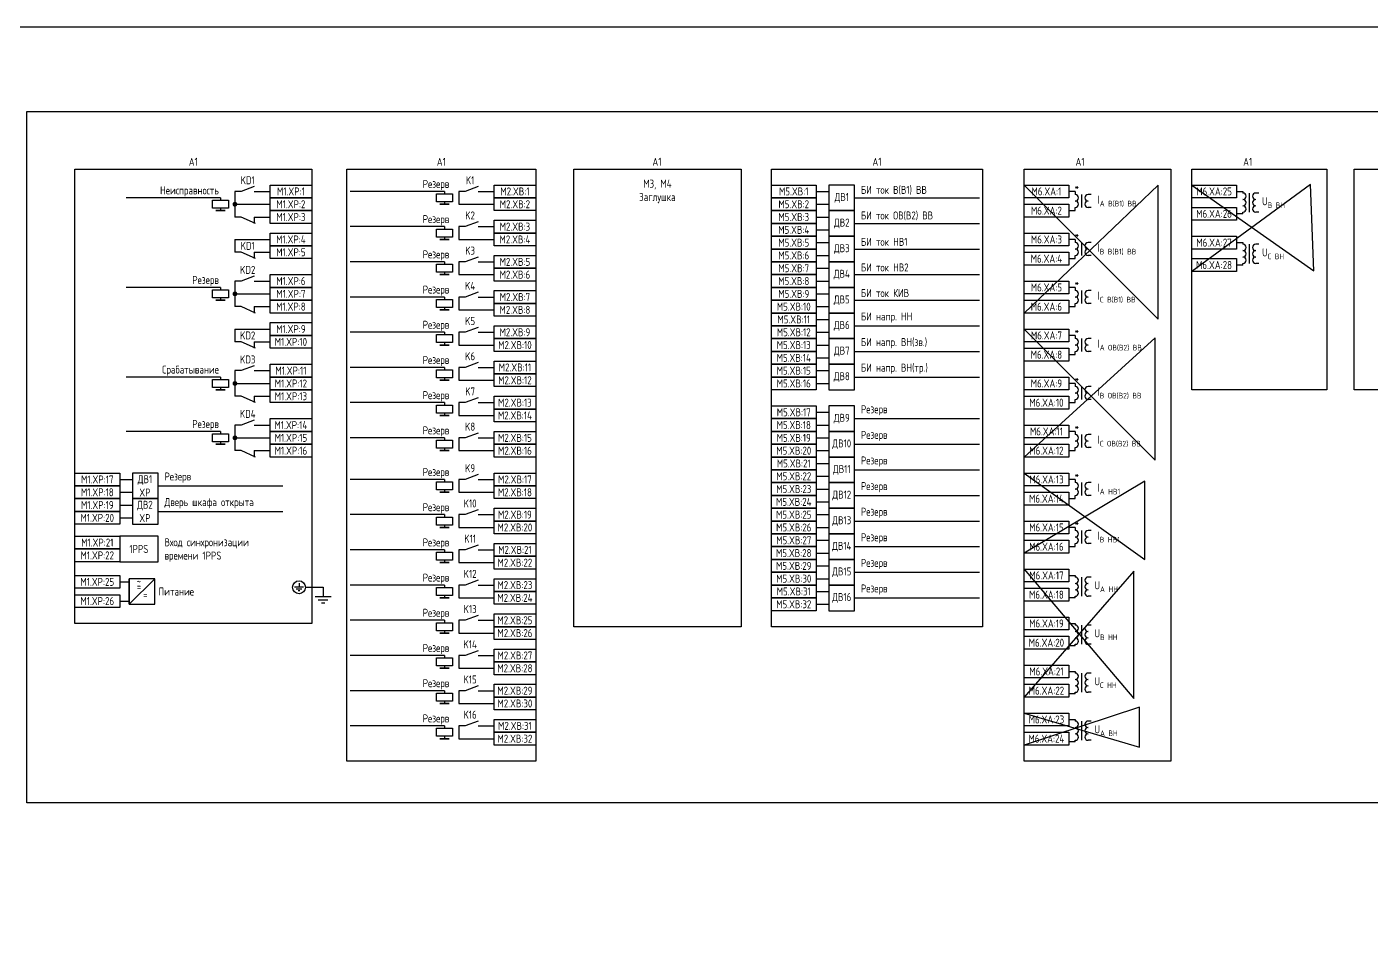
# Model space of a CAD drawing. Header units: millimetres. Extents: x -1117 to 4405, y -90 to 586.
# Drawn here: x 0 to 420, y 303.8 to 586 of the extents above; entities that cross this region are included whole.
import ezdxf

# ---------------------------------------------------------------- set-up
doc = ezdxf.new("R2010")
doc.units = ezdxf.units.MM
doc.styles.add('Gost_type_A', font='GOST_A.TTF')

# ---------------------------------------------------------------- blocks, each defined once
blk = doc.blocks.new('POINT')
at = {"const_width": 0.75}
blk.add_lwpolyline([(-0.375, 0, 1), (0.375, 0, 1)], format="xyb", close=True, dxfattribs=at)

msp = doc.modelspace()

# ---------------------------------------------------------------- linework, layer by layer
at = {"ltscale": 1.08}
for p, q in [((67, 534.58), (65, 534.58)), ((65, 534.58), (65, 526.58)), ((71, 534.58), (76, 534.58)), ((137, 534.58), (135, 534.58)), ((135, 534.58), (135, 530.58)), ((141, 534.58), (146, 534.58)), ((65, 530.58), (76, 530.58)), ((135, 530.58), (146, 530.58)), ((67, 526.58), (65, 526.58)), ((71, 526.58), (76, 526.58)), ((137, 523.58), (135, 523.58)), ((135, 523.58), (135, 519.58)), ((141, 523.58), (146, 523.58)), ((65, 519.58), (76, 519.58)), ((135, 519.58), (146, 519.58)), ((67, 515.58), (65, 515.58)), ((71, 515.58), (76, 515.58)), ((137, 512.58), (135, 512.58)), ((135, 512.58), (135, 508.58)), ((141, 512.58), (146, 512.58)), ((135, 508.58), (146, 508.58)), ((67, 506.58), (65, 506.58)), ((65, 506.58), (65, 498.58)), ((71, 506.58), (76, 506.58)), ((65, 502.58), (76, 502.58)), ((137, 501.58), (135, 501.58)), ((135, 501.58), (135, 497.58)), ((141, 501.58), (146, 501.58)), ((67, 498.58), (65, 498.58)), ((71, 498.58), (76, 498.58)), ((135, 497.58), (146, 497.58)), ((65, 491.58), (76, 491.58)), ((67, 487.58), (65, 487.58)), ((71, 487.58), (76, 487.58)), ((137, 490.58), (135, 490.58)), ((135, 490.58), (135, 486.58)), ((141, 490.58), (146, 490.58)), ((135, 486.58), (146, 486.58)), ((137, 479.58), (135, 479.58)), ((135, 479.58), (135, 475.58)), ((141, 479.58), (146, 479.58)), ((67, 478.58), (65, 478.58)), ((65, 478.58), (65, 470.58)), ((71, 478.58), (76, 478.58)), ((135, 475.58), (146, 475.58)), ((65, 474.58), (76, 474.58)), ((67, 470.58), (65, 470.58)), ((71, 470.58), (76, 470.58)), ((137, 468.58), (135, 468.58)), ((135, 468.58), (135, 464.58)), ((141, 468.58), (146, 468.58)), ((135, 464.58), (146, 464.58)), ((67, 461.58), (65, 461.58)), ((65, 461.58), (65, 453.58)), ((71, 461.58), (76, 461.58)), ((65, 457.58), (76, 457.58)), ((137, 457.58), (135, 457.58)), ((135, 457.58), (135, 453.58)), ((141, 457.58), (146, 457.58)), ((67, 453.58), (65, 453.58)), ((71, 453.58), (76, 453.58)), ((135, 453.58), (146, 453.58)), ((137, 444.58), (135, 444.58)), ((135, 444.58), (135, 440.58)), ((141, 444.58), (146, 444.58)), ((135, 440.58), (146, 440.58)), ((137, 433.58), (135, 433.58)), ((135, 433.58), (135, 429.58)), ((141, 433.58), (146, 433.58)), ((135, 429.58), (146, 429.58)), ((137, 422.58), (135, 422.58)), ((135, 422.58), (135, 418.58)), ((141, 422.58), (146, 422.58)), ((135, 418.58), (146, 418.58)), ((137, 411.58), (135, 411.58)), ((135, 411.58), (135, 407.58)), ((135, 407.58), (146, 407.58)), ((141, 411.58), (146, 411.58)), ((137, 400.58), (135, 400.58)), ((135, 400.58), (135, 396.58)), ((141, 400.58), (146, 400.58)), ((135, 396.58), (146, 396.58)), ((137, 389.58), (135, 389.58)), ((135, 389.58), (135, 385.58)), ((141, 389.58), (146, 389.58)), ((135, 385.58), (146, 385.58)), ((137, 378.58), (135, 378.58)), ((135, 378.58), (135, 374.58)), ((141, 378.58), (146, 378.58)), ((135, 374.58), (146, 374.58)), ((137, 367.58), (135, 367.58)), ((135, 367.58), (135, 363.58)), ((141, 367.58), (146, 367.58)), ((135, 363.58), (146, 363.58))]:
    msp.add_line(p, q, dxfattribs=at)
at = {"ltscale": 4.32}
for p, q in [((71, 536.08), (67, 534.58)), ((141, 536.08), (137, 534.58)), ((71.39, 524.58), (67, 526.58)), ((141, 525.08), (137, 523.58)), ((71.39, 513.58), (67, 515.58)), ((141, 514.08), (137, 512.58)), ((71, 508.08), (67, 506.58)), ((141, 503.08), (137, 501.58)), ((71.39, 496.58), (67, 498.58)), ((141, 492.08), (137, 490.58)), ((71.39, 485.58), (67, 487.58)), ((71, 480.08), (67, 478.58)), ((141, 481.08), (137, 479.58)), ((71.39, 468.58), (67, 470.58)), ((141, 470.08), (137, 468.58)), ((71, 463.08), (67, 461.58)), ((141, 459.08), (137, 457.58)), ((71.39, 451.58), (67, 453.58)), ((141, 446.08), (137, 444.58)), ((141, 435.08), (137, 433.58)), ((141, 424.08), (137, 422.58)), ((85.03, 412.18), (85.03, 410.9)), ((141, 413.08), (137, 411.58)), ((86.45, 410.9), (83.6, 410.9)), ((85.88, 410.33), (84.17, 410.33)), ((85.31, 409.76), (84.74, 409.76)), ((95.06, 407.9), (90.06, 407.9)), ((92.56, 410.9), (92.56, 407.9)), ((94.06, 406.9), (91.06, 406.9)), ((93.06, 405.9), (92.06, 405.9)), ((141, 402.08), (137, 400.58)), ((141, 391.08), (137, 389.58)), ((141, 380.08), (137, 378.58)), ((141, 369.08), (137, 367.58))]:
    msp.add_line(p, q, dxfattribs=at)
for p, q in [((130.5, 534.58), (101, 534.58)), ((130.5, 534.58), (130.5, 533.83)), ((246.63, 534.58), (250.63, 534.58)), ((327.59, 534.58), (325.59, 534.58)), ((60.5, 532.58), (31, 532.58)), ((60.5, 532.58), (60.5, 531.83)), ((60.5, 529.33), (60.5, 528.58)), ((130.5, 531.33), (130.5, 530.58)), ((246.63, 530.58), (250.63, 530.58)), ((258.63, 532.58), (297.63, 532.58)), ((71, 526.58), (71, 524.58)), ((246.63, 526.58), (250.63, 526.58)), ((325.59, 528.58), (327.59, 528.58)), ((130.5, 523.58), (101, 523.58)), ((130.5, 523.58), (130.5, 522.83)), ((246.63, 522.58), (250.63, 522.58)), ((258.63, 524.58), (297.63, 524.58)), ((65, 519.58), (65, 515.58)), ((130.5, 520.33), (130.5, 519.58)), ((246.63, 518.58), (250.63, 518.58)), ((327.59, 519.58), (325.59, 519.58)), ((71, 515.58), (71, 513.58)), ((130.5, 512.58), (101, 512.58)), ((130.5, 512.58), (130.5, 511.83)), ((246.63, 514.58), (250.63, 514.58)), ((258.63, 516.58), (297.63, 516.58)), ((325.59, 513.58), (327.59, 513.58)), ((130.5, 509.33), (130.5, 508.58)), ((246.63, 510.58), (250.63, 510.58)), ((258.63, 508.58), (297.63, 508.58)), ((60.5, 504.58), (31, 504.58)), ((60.5, 504.58), (60.5, 503.83)), ((246.63, 506.58), (250.63, 506.58)), ((327.59, 504.58), (325.59, 504.58)), ((60.5, 501.33), (60.5, 500.58)), ((130.5, 501.58), (101, 501.58)), ((130.5, 501.58), (130.5, 500.83)), ((246.63, 502.58), (250.63, 502.58)), ((258.63, 500.58), (297.63, 500.58)), ((71, 498.58), (71, 496.58)), ((130.5, 498.33), (130.5, 497.58)), ((246.63, 498.58), (250.63, 498.58)), ((325.59, 498.58), (327.59, 498.58)), ((65, 491.58), (65, 487.58)), ((246.63, 494.58), (250.63, 494.58)), ((258.63, 492.58), (297.63, 492.58)), ((71, 487.58), (71, 485.58)), ((130.5, 490.58), (101, 490.58)), ((130.5, 490.58), (130.5, 489.83)), ((130.5, 487.33), (130.5, 486.58)), ((246.63, 490.58), (250.63, 490.58)), ((327.59, 489.58), (325.59, 489.58)), ((246.63, 486.58), (250.63, 486.58)), ((258.63, 484.58), (297.63, 484.58)), ((325.59, 483.58), (327.59, 483.58)), ((130.5, 479.58), (101, 479.58)), ((130.5, 479.58), (130.5, 478.83)), ((246.63, 482.58), (250.63, 482.58)), ((60.5, 476.58), (31, 476.58)), ((60.5, 476.58), (60.5, 475.83)), ((130.5, 476.33), (130.5, 475.58)), ((246.63, 478.58), (250.63, 478.58)), ((258.63, 476.58), (297.63, 476.58)), ((60.5, 473.33), (60.5, 472.58)), ((71, 470.58), (71, 468.58)), ((246.63, 474.58), (250.63, 474.58)), ((327.59, 474.58), (325.59, 474.58)), ((130.5, 468.58), (101, 468.58)), ((130.5, 468.58), (130.5, 467.83)), ((325.59, 468.58), (327.59, 468.58)), ((130.5, 465.33), (130.5, 464.58)), ((246.63, 465.58), (250.63, 465.58)), ((258.63, 463.58), (297.63, 463.58)), ((60.5, 459.58), (31, 459.58)), ((60.5, 459.58), (60.5, 458.83)), ((246.63, 461.58), (250.63, 461.58)), ((327.59, 459.58), (325.59, 459.58)), ((60.5, 456.33), (60.5, 455.58)), ((130.5, 457.58), (101, 457.58)), ((130.5, 457.58), (130.5, 456.83)), ((130.5, 454.33), (130.5, 453.58)), ((246.63, 457.58), (250.63, 457.58)), ((258.63, 455.58), (297.63, 455.58)), ((71, 453.58), (71, 451.58)), ((246.63, 453.58), (250.63, 453.58)), ((246.63, 449.58), (250.63, 449.58)), ((325.59, 453.58), (327.59, 453.58)), ((246.63, 445.58), (250.63, 445.58)), ((258.63, 447.58), (297.63, 447.58)), ((29, 444.58), (33, 444.58)), ((41, 442.58), (80, 442.58)), ((130.5, 444.58), (101, 444.58)), ((130.5, 444.58), (130.5, 443.83)), ((130.5, 441.33), (130.5, 440.58)), ((246.63, 441.58), (250.63, 441.58)), ((327.59, 444.58), (325.59, 444.58)), ((29, 440.58), (33, 440.58)), ((246.63, 437.58), (250.63, 437.58)), ((258.63, 439.58), (297.63, 439.58)), ((325.59, 438.58), (327.59, 438.58)), ((29, 436.58), (33, 436.58)), ((41, 434.58), (80, 434.58)), ((130.5, 433.58), (101, 433.58)), ((130.5, 433.58), (130.5, 432.83)), ((246.63, 433.58), (250.63, 433.58)), ((29, 432.58), (33, 432.58)), ((130.5, 430.33), (130.5, 429.58)), ((246.63, 429.58), (250.63, 429.58)), ((258.63, 431.58), (297.63, 431.58)), ((327.59, 429.58), (325.59, 429.58)), ((246.63, 425.58), (250.63, 425.58)), ((130.5, 422.58), (101, 422.58)), ((130.5, 422.58), (130.5, 421.83)), ((246.63, 421.58), (250.63, 421.58)), ((258.63, 423.58), (297.63, 423.58)), ((325.59, 423.58), (327.59, 423.58)), ((130.5, 419.33), (130.5, 418.58)), ((246.63, 417.58), (250.63, 417.58)), ((32, 405.58), (32, 413.58)), ((32, 405.58), (40, 413.58)), ((246.63, 413.58), (250.63, 413.58)), ((258.63, 415.58), (297.63, 415.58)), ((87.05, 410.9), (92.56, 410.9)), ((130.5, 411.58), (101, 411.58)), ((130.5, 411.58), (130.5, 410.83)), ((130.5, 408.33), (130.5, 407.58)), ((246.63, 409.58), (250.63, 409.58)), ((258.63, 407.58), (297.63, 407.58)), ((246.63, 405.58), (250.63, 405.58)), ((130.5, 400.58), (101, 400.58)), ((130.5, 400.58), (130.5, 399.83)), ((130.5, 397.33), (130.5, 396.58)), ((130.5, 389.58), (101, 389.58)), ((130.5, 389.58), (130.5, 388.83)), ((130.5, 386.33), (130.5, 385.58)), ((130.5, 378.58), (101, 378.58)), ((130.5, 378.58), (130.5, 377.83)), ((130.5, 375.33), (130.5, 374.58)), ((130.5, 367.58), (101, 367.58)), ((130.5, 367.58), (130.5, 366.83)), ((130.5, 364.33), (130.5, 363.58))]:
    msp.add_line(p, q)
at = {"color": 6}
for p, q in [((311.59, 536.58), (353.45, 494.72)), ((353.45, 536.53), (311.59, 496.58)), ((353.45, 494.72), (353.45, 536.53)), ((401.1, 536.8), (363.97, 509.58)), ((363.97, 536.58), (402.1, 509.8)), ((402.1, 509.8), (401.1, 536.8)), ((311.59, 491.58), (352.57, 450.6)), ((352.57, 488.86), (311.59, 451.58)), ((352.57, 450.6), (352.57, 488.86)), ((311.59, 446.58), (349.38, 419.56)), ((349.38, 444.07), (311.59, 421.58)), ((349.38, 419.56), (349.38, 444.07)), ((311.59, 416.58), (345.86, 376.15)), ((345.86, 415.89), (311.59, 376.58)), ((345.86, 376.15), (345.86, 415.89)), ((347.67, 373.41), (311.59, 361.58)), ((311.59, 371.58), (347.67, 360.88)), ((347.67, 360.88), (347.67, 373.41))]:
    msp.add_line(p, q, dxfattribs=at)
at = {"ltscale": 4}
for p, q in [((327.59, 534.58), (327.59, 533.58)), ((327.59, 534.08), (327.59, 533.58)), ((329.59, 533.58), (329.59, 529.58)), ((329.59, 533.58), (329.59, 529.58)), ((332.59, 533.58), (331.59, 533.58)), ((332.59, 533.58), (331.59, 533.58)), ((377.97, 534.58), (379.97, 534.58)), ((379.97, 534.58), (379.97, 534.08)), ((379.97, 534.58), (379.97, 534.08)), ((381.97, 534.08), (381.97, 530.08)), ((384.97, 534.08), (383.97, 534.08)), ((327.59, 528.58), (327.59, 529.58)), ((332.59, 529.58), (331.59, 529.58)), ((332.59, 529.58), (331.59, 529.58)), ((381.97, 532.08), (381.97, 528.08)), ((379.97, 527.58), (377.97, 527.58)), ((379.97, 527.58), (379.97, 528.08)), ((384.97, 528.08), (383.97, 528.08)), ((327.59, 519.58), (327.59, 518.58)), ((327.59, 519.08), (327.59, 518.58)), ((329.59, 518.58), (329.59, 514.58)), ((329.59, 518.58), (329.59, 514.58)), ((332.59, 518.58), (331.59, 518.58)), ((332.59, 518.58), (331.59, 518.58)), ((377.97, 518.58), (379.97, 518.58)), ((379.97, 518.58), (379.97, 518.08)), ((379.97, 518.58), (379.97, 518.08)), ((381.97, 518.08), (381.97, 514.08)), ((384.97, 518.08), (383.97, 518.08)), ((327.59, 513.58), (327.59, 514.58)), ((332.59, 514.58), (331.59, 514.58)), ((332.59, 514.58), (331.59, 514.58)), ((381.97, 516.08), (381.97, 512.08)), ((379.97, 511.58), (377.97, 511.58)), ((379.97, 511.58), (379.97, 512.08)), ((384.97, 512.08), (383.97, 512.08)), ((327.59, 504.58), (327.59, 503.58)), ((327.59, 504.08), (327.59, 503.58)), ((329.59, 503.58), (329.59, 499.58)), ((329.59, 503.58), (329.59, 499.58)), ((332.59, 503.58), (331.59, 503.58)), ((332.59, 503.58), (331.59, 503.58)), ((327.59, 498.58), (327.59, 499.58)), ((332.59, 499.58), (331.59, 499.58)), ((332.59, 499.58), (331.59, 499.58)), ((327.59, 489.58), (327.59, 488.58)), ((327.59, 489.08), (327.59, 488.58)), ((329.59, 488.58), (329.59, 484.58)), ((329.59, 488.58), (329.59, 484.58)), ((332.59, 488.58), (331.59, 488.58)), ((332.59, 488.58), (331.59, 488.58)), ((327.59, 483.58), (327.59, 484.58)), ((332.59, 484.58), (331.59, 484.58)), ((332.59, 484.58), (331.59, 484.58)), ((327.59, 474.58), (327.59, 473.58)), ((327.59, 474.08), (327.59, 473.58)), ((329.59, 473.58), (329.59, 469.58)), ((329.59, 473.58), (329.59, 469.58)), ((332.59, 473.58), (331.59, 473.58)), ((332.59, 473.58), (331.59, 473.58)), ((327.59, 468.58), (327.59, 469.58)), ((332.59, 469.58), (331.59, 469.58)), ((332.59, 469.58), (331.59, 469.58)), ((327.59, 459.58), (327.59, 458.58)), ((327.59, 459.08), (327.59, 458.58)), ((329.59, 458.58), (329.59, 454.58)), ((329.59, 458.58), (329.59, 454.58)), ((332.59, 458.58), (331.59, 458.58)), ((332.59, 458.58), (331.59, 458.58)), ((327.59, 453.58), (327.59, 454.58)), ((332.59, 454.58), (331.59, 454.58)), ((332.59, 454.58), (331.59, 454.58)), ((327.59, 444.58), (327.59, 443.58)), ((327.59, 444.08), (327.59, 443.58)), ((329.59, 443.58), (329.59, 439.58)), ((329.59, 443.58), (329.59, 439.58)), ((332.59, 443.58), (331.59, 443.58)), ((332.59, 443.58), (331.59, 443.58)), ((327.59, 438.58), (327.59, 439.58)), ((332.59, 439.58), (331.59, 439.58)), ((332.59, 439.58), (331.59, 439.58)), ((327.59, 429.58), (327.59, 428.58)), ((327.59, 429.08), (327.59, 428.58)), ((329.59, 428.58), (329.59, 424.58)), ((329.59, 428.58), (329.59, 424.58)), ((332.59, 428.58), (331.59, 428.58)), ((332.59, 428.58), (331.59, 428.58)), ((327.59, 423.58), (327.59, 424.58)), ((332.59, 424.58), (331.59, 424.58)), ((332.59, 424.58), (331.59, 424.58)), ((29, 412.58), (32, 412.58)), ((325.59, 414.58), (327.59, 414.58)), ((327.59, 414.58), (327.59, 414.08)), ((327.59, 414.58), (327.59, 414.08)), ((329.59, 414.08), (329.59, 410.08)), ((329.59, 412.08), (329.59, 408.08)), ((332.59, 414.08), (331.59, 414.08)), ((327.59, 407.58), (325.59, 407.58)), ((327.59, 407.58), (327.59, 408.08)), ((332.59, 408.08), (331.59, 408.08)), ((29, 406.58), (32, 406.58)), ((325.59, 399.58), (327.59, 399.58)), ((327.59, 399.58), (327.59, 399.08)), ((327.59, 399.58), (327.59, 399.08)), ((329.59, 399.08), (329.59, 395.08)), ((332.59, 399.08), (331.59, 399.08)), ((329.59, 397.08), (329.59, 393.08)), ((327.59, 392.58), (325.59, 392.58)), ((327.59, 392.58), (327.59, 393.08)), ((332.59, 393.08), (331.59, 393.08)), ((325.59, 384.58), (327.59, 384.58)), ((327.59, 384.58), (327.59, 384.08)), ((327.59, 384.58), (327.59, 384.08)), ((329.59, 384.08), (329.59, 380.08)), ((332.59, 384.08), (331.59, 384.08)), ((327.59, 377.58), (327.59, 378.08)), ((329.59, 382.08), (329.59, 378.08)), ((332.59, 378.08), (331.59, 378.08)), ((327.59, 377.58), (325.59, 377.58)), ((325.59, 369.58), (327.59, 369.58)), ((327.59, 369.58), (327.59, 369.08)), ((327.59, 369.58), (327.59, 369.08)), ((329.59, 369.08), (329.59, 365.08)), ((329.59, 367.08), (329.59, 363.08)), ((332.59, 369.08), (331.59, 369.08)), ((327.59, 362.58), (325.59, 362.58)), ((327.59, 362.58), (327.59, 363.08)), ((332.59, 363.08), (331.59, 363.08))]:
    msp.add_line(p, q, dxfattribs=at)
at = {"color": 6}
msp.add_lwpolyline([(-1117.42, 586), (4404.54, 586), (4404.54, -90), (-1117.42, -90)], close=True, dxfattribs=at)
for points in [[(0, 559.58), (709.33, 559.58), (709.33, 343.58), (0, 343.58)], [(15, 541.58), (89, 541.58), (89, 399.58), (15, 399.58)], [(100, 541.58), (159, 541.58), (159, 356.58), (100, 356.58)], [(170.9, 541.58), (223.16, 541.58), (223.16, 398.58), (170.9, 398.58)], [(232.63, 541.58), (298.63, 541.58), (298.63, 398.58), (232.63, 398.58)], [(311.59, 541.58), (357.41, 541.58), (357.41, 356.58), (311.59, 356.58)], [(363.97, 541.58), (406.2, 541.58), (406.2, 472.58), (363.97, 472.58)], [(414.75, 541.58), (449.75, 541.58), (449.75, 472.58), (414.75, 472.58)], [(76, 536.58), (89, 536.58), (89, 532.58), (76, 532.58)], [(133, 533.83), (133, 531.33), (128, 531.33), (128, 533.83)], [(146, 536.58), (159, 536.58), (159, 532.58), (146, 532.58)], [(232.63, 536.58), (246.63, 536.58), (246.63, 532.58), (232.63, 532.58)], [(311.59, 536.58), (325.59, 536.58), (325.59, 532.58), (311.59, 532.58)], [(363.97, 536.58), (377.97, 536.58), (377.97, 532.58), (363.97, 532.58)], [(63, 531.83), (63, 529.33), (58, 529.33), (58, 531.83)], [(76, 532.58), (89, 532.58), (89, 528.58), (76, 528.58)], [(132, 530.58), (129, 530.58)], [(146, 532.58), (159, 532.58), (159, 528.58), (146, 528.58)], [(232.63, 532.58), (246.63, 532.58), (246.63, 528.58), (232.63, 528.58)], [(311.59, 530.58), (325.59, 530.58), (325.59, 526.58), (311.59, 526.58)], [(363.97, 529.58), (377.97, 529.58), (377.97, 525.58), (363.97, 525.58)], [(62, 528.58), (59, 528.58)], [(76, 528.58), (89, 528.58), (89, 524.58), (76, 524.58)], [(146, 525.58), (159, 525.58), (159, 521.58), (146, 521.58)], [(232.63, 528.58), (246.63, 528.58), (246.63, 524.58), (232.63, 524.58)], [(76, 521.58), (89, 521.58), (89, 517.58), (76, 517.58)], [(133, 522.83), (133, 520.33), (128, 520.33), (128, 522.83)], [(146, 521.58), (159, 521.58), (159, 517.58), (146, 517.58)], [(232.63, 524.58), (246.63, 524.58), (246.63, 520.58), (232.63, 520.58)], [(311.59, 521.58), (325.59, 521.58), (325.59, 517.58), (311.59, 517.58)], [(76, 517.58), (89, 517.58), (89, 513.58), (76, 513.58)], [(132, 519.58), (129, 519.58)], [(232.63, 520.58), (246.63, 520.58), (246.63, 516.58), (232.63, 516.58)], [(363.97, 520.58), (377.97, 520.58), (377.97, 516.58), (363.97, 516.58)], [(146, 514.58), (159, 514.58), (159, 510.58), (146, 510.58)], [(232.63, 516.58), (246.63, 516.58), (246.63, 512.58), (232.63, 512.58)], [(232.63, 512.58), (246.63, 512.58), (246.63, 508.58), (232.63, 508.58)], [(311.59, 515.58), (325.59, 515.58), (325.59, 511.58), (311.59, 511.58)], [(363.97, 513.58), (377.97, 513.58), (377.97, 509.58), (363.97, 509.58)], [(76, 508.58), (89, 508.58), (89, 504.58), (76, 504.58)], [(133, 511.83), (133, 509.33), (128, 509.33), (128, 511.83)], [(132, 508.58), (129, 508.58)], [(146, 510.58), (159, 510.58), (159, 506.58), (146, 506.58)], [(232.63, 508.58), (246.63, 508.58), (246.63, 504.58), (232.63, 504.58)], [(76, 504.58), (89, 504.58), (89, 500.58), (76, 500.58)], [(232.63, 504.58), (246.63, 504.58), (246.63, 500.58), (232.63, 500.58)], [(311.59, 506.58), (325.59, 506.58), (325.59, 502.58), (311.59, 502.58)], [(63, 503.83), (63, 501.33), (58, 501.33), (58, 503.83)], [(62, 500.58), (59, 500.58)], [(76, 500.58), (89, 500.58), (89, 496.58), (76, 496.58)], [(133, 500.83), (133, 498.33), (128, 498.33), (128, 500.83)], [(146, 503.58), (159, 503.58), (159, 499.58), (146, 499.58)], [(232.63, 500.58), (246.63, 500.58), (246.63, 496.58), (232.63, 496.58)], [(311.59, 500.58), (325.59, 500.58), (325.59, 496.58), (311.59, 496.58)], [(132, 497.58), (129, 497.58)], [(146, 499.58), (159, 499.58), (159, 495.58), (146, 495.58)], [(232.63, 496.58), (246.63, 496.58), (246.63, 492.58), (232.63, 492.58)], [(76, 493.58), (89, 493.58), (89, 489.58), (76, 489.58)], [(146, 492.58), (159, 492.58), (159, 488.58), (146, 488.58)], [(232.63, 492.58), (246.63, 492.58), (246.63, 488.58), (232.63, 488.58)], [(311.59, 491.58), (325.59, 491.58), (325.59, 487.58), (311.59, 487.58)], [(76, 489.58), (89, 489.58), (89, 485.58), (76, 485.58)], [(133, 489.83), (133, 487.33), (128, 487.33), (128, 489.83)], [(146, 488.58), (159, 488.58), (159, 484.58), (146, 484.58)], [(232.63, 488.58), (246.63, 488.58), (246.63, 484.58), (232.63, 484.58)], [(132, 486.58), (129, 486.58)], [(232.63, 484.58), (246.63, 484.58), (246.63, 480.58), (232.63, 480.58)], [(311.59, 485.58), (325.59, 485.58), (325.59, 481.58), (311.59, 481.58)], [(76, 480.58), (89, 480.58), (89, 476.58), (76, 476.58)], [(146, 481.58), (159, 481.58), (159, 477.58), (146, 477.58)], [(232.63, 480.58), (246.63, 480.58), (246.63, 476.58), (232.63, 476.58)], [(63, 475.83), (63, 473.33), (58, 473.33), (58, 475.83)], [(76, 476.58), (89, 476.58), (89, 472.58), (76, 472.58)], [(133, 478.83), (133, 476.33), (128, 476.33), (128, 478.83)], [(132, 475.58), (129, 475.58)], [(146, 477.58), (159, 477.58), (159, 473.58), (146, 473.58)], [(232.63, 476.58), (246.63, 476.58), (246.63, 472.58), (232.63, 472.58)], [(311.59, 476.58), (325.59, 476.58), (325.59, 472.58), (311.59, 472.58)], [(62, 472.58), (59, 472.58)], [(76, 472.58), (89, 472.58), (89, 468.58), (76, 468.58)], [(146, 470.58), (159, 470.58), (159, 466.58), (146, 466.58)], [(311.59, 470.58), (325.59, 470.58), (325.59, 466.58), (311.59, 466.58)], [(133, 467.83), (133, 465.33), (128, 465.33), (128, 467.83)], [(146, 466.58), (159, 466.58), (159, 462.58), (146, 462.58)], [(232.63, 467.58), (246.63, 467.58), (246.63, 463.58), (232.63, 463.58)], [(76, 463.58), (89, 463.58), (89, 459.58), (76, 459.58)], [(132, 464.58), (129, 464.58)], [(232.63, 463.58), (246.63, 463.58), (246.63, 459.58), (232.63, 459.58)], [(63, 458.83), (63, 456.33), (58, 456.33), (58, 458.83)], [(76, 459.58), (89, 459.58), (89, 455.58), (76, 455.58)], [(146, 459.58), (159, 459.58), (159, 455.58), (146, 455.58)], [(232.63, 459.58), (246.63, 459.58), (246.63, 455.58), (232.63, 455.58)], [(311.59, 461.58), (325.59, 461.58), (325.59, 457.58), (311.59, 457.58)], [(62, 455.58), (59, 455.58)], [(76, 455.58), (89, 455.58), (89, 451.58), (76, 451.58)], [(133, 456.83), (133, 454.33), (128, 454.33), (128, 456.83)], [(146, 455.58), (159, 455.58), (159, 451.58), (146, 451.58)], [(232.63, 455.58), (246.63, 455.58), (246.63, 451.58), (232.63, 451.58)], [(311.59, 455.58), (325.59, 455.58), (325.59, 451.58), (311.59, 451.58)], [(132, 453.58), (129, 453.58)], [(232.63, 451.58), (246.63, 451.58), (246.63, 447.58), (232.63, 447.58)], [(15, 446.58), (29, 446.58), (29, 442.58), (15, 442.58)], [(146, 446.58), (159, 446.58), (159, 442.58), (146, 442.58)], [(232.63, 447.58), (246.63, 447.58), (246.63, 443.58), (232.63, 443.58)], [(311.59, 446.58), (325.59, 446.58), (325.59, 442.58), (311.59, 442.58)], [(15, 442.58), (29, 442.58), (29, 438.58), (15, 438.58)], [(133, 443.83), (133, 441.33), (128, 441.33), (128, 443.83)], [(146, 442.58), (159, 442.58), (159, 438.58), (146, 438.58)], [(232.63, 443.58), (246.63, 443.58), (246.63, 439.58), (232.63, 439.58)], [(15, 438.58), (29, 438.58), (29, 434.58), (15, 434.58)], [(132, 440.58), (129, 440.58)], [(232.63, 439.58), (246.63, 439.58), (246.63, 435.58), (232.63, 435.58)], [(311.59, 440.58), (325.59, 440.58), (325.59, 436.58), (311.59, 436.58)], [(15, 434.58), (29, 434.58), (29, 430.58), (15, 430.58)], [(133, 432.83), (133, 430.33), (128, 430.33), (128, 432.83)], [(146, 435.58), (159, 435.58), (159, 431.58), (146, 431.58)], [(232.63, 435.58), (246.63, 435.58), (246.63, 431.58), (232.63, 431.58)], [(132, 429.58), (129, 429.58)], [(146, 431.58), (159, 431.58), (159, 427.58), (146, 427.58)], [(232.63, 431.58), (246.63, 431.58), (246.63, 427.58), (232.63, 427.58)], [(311.59, 431.58), (325.59, 431.58), (325.59, 427.58), (311.59, 427.58)], [(15, 426.86), (29, 426.86), (29, 422.86), (15, 422.86)], [(146, 424.58), (159, 424.58), (159, 420.58), (146, 420.58)], [(232.63, 427.58), (246.63, 427.58), (246.63, 423.58), (232.63, 423.58)], [(311.59, 425.58), (325.59, 425.58), (325.59, 421.58), (311.59, 421.58)], [(15, 422.86), (29, 422.86), (29, 418.86), (15, 418.86)], [(133, 421.83), (133, 419.33), (128, 419.33), (128, 421.83)], [(146, 420.58), (159, 420.58), (159, 416.58), (146, 416.58)], [(232.63, 423.58), (246.63, 423.58), (246.63, 419.58), (232.63, 419.58)], [(132, 418.58), (129, 418.58)], [(232.63, 419.58), (246.63, 419.58), (246.63, 415.58), (232.63, 415.58)], [(311.59, 416.58), (325.59, 416.58), (325.59, 412.58), (311.59, 412.58)], [(15, 414.58), (29, 414.58), (29, 410.58), (15, 410.58)], [(146, 413.58), (159, 413.58), (159, 409.58), (146, 409.58)], [(232.63, 415.58), (246.63, 415.58), (246.63, 411.58), (232.63, 411.58)], [(15, 408.58), (29, 408.58), (29, 404.58), (15, 404.58)], [(133, 410.83), (133, 408.33), (128, 408.33), (128, 410.83)], [(132, 407.58), (129, 407.58)], [(146, 409.58), (159, 409.58), (159, 405.58), (146, 405.58)], [(232.63, 411.58), (246.63, 411.58), (246.63, 407.58), (232.63, 407.58)], [(232.63, 407.58), (246.63, 407.58), (246.63, 403.58), (232.63, 403.58)], [(311.59, 410.58), (325.59, 410.58), (325.59, 406.58), (311.59, 406.58)], [(133, 399.83), (133, 397.33), (128, 397.33), (128, 399.83)], [(146, 402.58), (159, 402.58), (159, 398.58), (146, 398.58)], [(311.59, 401.58), (325.59, 401.58), (325.59, 397.58), (311.59, 397.58)], [(132, 396.58), (129, 396.58)], [(146, 398.58), (159, 398.58), (159, 394.58), (146, 394.58)], [(311.59, 395.58), (325.59, 395.58), (325.59, 391.58), (311.59, 391.58)], [(146, 391.58), (159, 391.58), (159, 387.58), (146, 387.58)], [(133, 388.83), (133, 386.33), (128, 386.33), (128, 388.83)], [(146, 387.58), (159, 387.58), (159, 383.58), (146, 383.58)], [(311.59, 386.58), (325.59, 386.58), (325.59, 382.58), (311.59, 382.58)], [(132, 385.58), (129, 385.58)], [(146, 380.58), (159, 380.58), (159, 376.58), (146, 376.58)], [(311.59, 380.58), (325.59, 380.58), (325.59, 376.58), (311.59, 376.58)], [(133, 377.83), (133, 375.33), (128, 375.33), (128, 377.83)], [(132, 374.58), (129, 374.58)], [(146, 376.58), (159, 376.58), (159, 372.58), (146, 372.58)], [(311.59, 371.58), (325.59, 371.58), (325.59, 367.58), (311.59, 367.58)], [(133, 366.83), (133, 364.33), (128, 364.33), (128, 366.83)], [(146, 369.58), (159, 369.58), (159, 365.58), (146, 365.58)], [(146, 365.58), (159, 365.58), (159, 361.58), (146, 361.58)], [(311.59, 365.58), (325.59, 365.58), (325.59, 361.58), (311.59, 361.58)], [(132, 363.58), (129, 363.58)]]:
    msp.add_lwpolyline(points, close=True)
at = {"ltscale": 4}
for points in [[(250.63, 528.58), (258.63, 528.58), (258.63, 536.58), (250.63, 536.58)], [(250.63, 520.58), (258.63, 520.58), (258.63, 528.58), (250.63, 528.58)], [(250.63, 512.58), (258.63, 512.58), (258.63, 520.58), (250.63, 520.58)], [(250.63, 504.58), (258.63, 504.58), (258.63, 512.58), (250.63, 512.58)], [(250.63, 496.58), (258.63, 496.58), (258.63, 504.58), (250.63, 504.58)], [(250.63, 488.58), (258.63, 488.58), (258.63, 496.58), (250.63, 496.58)], [(250.63, 480.58), (258.63, 480.58), (258.63, 488.58), (250.63, 488.58)], [(250.63, 472.58), (258.63, 472.58), (258.63, 480.58), (250.63, 480.58)], [(250.63, 459.58), (258.63, 459.58), (258.63, 467.58), (250.63, 467.58)], [(250.63, 451.58), (258.63, 451.58), (258.63, 459.58), (250.63, 459.58)], [(250.63, 443.58), (258.63, 443.58), (258.63, 451.58), (250.63, 451.58)], [(33, 438.58), (41, 438.58), (41, 446.58), (33, 446.58)], [(250.63, 435.58), (258.63, 435.58), (258.63, 443.58), (250.63, 443.58)], [(33, 430.58), (41, 430.58), (41, 438.58), (33, 438.58)], [(250.63, 427.58), (258.63, 427.58), (258.63, 435.58), (250.63, 435.58)], [(29, 418.86), (41, 418.86), (41, 426.86), (29, 426.86)], [(250.63, 419.58), (258.63, 419.58), (258.63, 427.58), (250.63, 427.58)], [(250.63, 411.58), (258.63, 411.58), (258.63, 419.58), (250.63, 419.58)], [(32, 405.58), (40, 405.58), (40, 413.58), (32, 413.58)], [(250.63, 403.58), (258.63, 403.58), (258.63, 411.58), (250.63, 411.58)]]:
    msp.add_lwpolyline(points, close=True, dxfattribs=at)
msp.add_circle((85.03, 410.9), 2.02)
for centre, start, end in [((327.59, 532.58), 270, 90), ((327.59, 532.58), 270, 90), ((331.59, 532.58), 90, 270), ((331.59, 532.58), 90, 270), ((379.97, 533.08), 270, 90), ((383.97, 533.08), 90, 270), ((383.97, 533.08), 90, 270), ((327.59, 530.58), 270, 90), ((327.59, 530.58), 270, 90), ((331.59, 530.58), 90, 270), ((331.59, 530.58), 90, 270), ((379.97, 531.08), 270, 90), ((379.97, 529.08), 270, 90), ((383.97, 531.08), 90, 270), ((383.97, 531.08), 90, 270), ((383.97, 529.08), 90, 270), ((327.59, 517.58), 270, 90), ((327.59, 517.58), 270, 90), ((331.59, 517.58), 90, 270), ((331.59, 517.58), 90, 270), ((379.97, 517.08), 270, 90), ((383.97, 517.08), 90, 270), ((383.97, 517.08), 90, 270), ((327.59, 515.58), 270, 90), ((327.59, 515.58), 270, 90), ((331.59, 515.58), 90, 270), ((331.59, 515.58), 90, 270), ((379.97, 515.08), 270, 90), ((379.97, 513.08), 270, 90), ((383.97, 515.08), 90, 270), ((383.97, 515.08), 90, 270), ((383.97, 513.08), 90, 270), ((327.59, 502.58), 270, 90), ((327.59, 502.58), 270, 90), ((327.59, 500.58), 270, 90), ((327.59, 500.58), 270, 90), ((331.59, 502.58), 90, 270), ((331.59, 502.58), 90, 270), ((331.59, 500.58), 90, 270), ((331.59, 500.58), 90, 270), ((327.59, 487.58), 270, 90), ((327.59, 487.58), 270, 90), ((331.59, 487.58), 90, 270), ((331.59, 487.58), 90, 270), ((327.59, 485.58), 270, 90), ((327.59, 485.58), 270, 90), ((331.59, 485.58), 90, 270), ((331.59, 485.58), 90, 270), ((327.59, 472.58), 270, 90), ((327.59, 472.58), 270, 90), ((327.59, 470.58), 270, 90), ((327.59, 470.58), 270, 90), ((331.59, 472.58), 90, 270), ((331.59, 472.58), 90, 270), ((331.59, 470.58), 90, 270), ((331.59, 470.58), 90, 270), ((327.59, 457.58), 270, 90), ((327.59, 457.58), 270, 90), ((331.59, 457.58), 90, 270), ((331.59, 457.58), 90, 270), ((327.59, 455.58), 270, 90), ((327.59, 455.58), 270, 90), ((331.59, 455.58), 90, 270), ((331.59, 455.58), 90, 270), ((327.59, 442.58), 270, 90), ((327.59, 442.58), 270, 90), ((327.59, 440.58), 270, 90), ((327.59, 440.58), 270, 90), ((331.59, 442.58), 90, 270), ((331.59, 442.58), 90, 270), ((331.59, 440.58), 90, 270), ((331.59, 440.58), 90, 270), ((327.59, 427.58), 270, 90), ((327.59, 427.58), 270, 90), ((331.59, 427.58), 90, 270), ((331.59, 427.58), 90, 270), ((327.59, 425.58), 270, 90), ((327.59, 425.58), 270, 90), ((331.59, 425.58), 90, 270), ((331.59, 425.58), 90, 270), ((327.59, 413.08), 270, 90), ((327.59, 411.08), 270, 90), ((331.59, 413.08), 90, 270), ((331.59, 413.08), 90, 270), ((331.59, 411.08), 90, 270), ((331.59, 411.08), 90, 270), ((327.59, 409.08), 270, 90), ((331.59, 409.08), 90, 270), ((327.59, 398.08), 270, 90), ((331.59, 398.08), 90, 270), ((331.59, 398.08), 90, 270), ((327.59, 396.08), 270, 90), ((327.59, 394.08), 270, 90), ((331.59, 396.08), 90, 270), ((331.59, 396.08), 90, 270), ((331.59, 394.08), 90, 270), ((327.59, 383.08), 270, 90), ((331.59, 383.08), 90, 270), ((331.59, 383.08), 90, 270), ((327.59, 381.08), 270, 90), ((327.59, 379.08), 270, 90), ((331.59, 381.08), 90, 270), ((331.59, 381.08), 90, 270), ((331.59, 379.08), 90, 270), ((327.59, 368.08), 270, 90), ((327.59, 366.08), 270, 90), ((331.59, 368.08), 90, 270), ((331.59, 368.08), 90, 270), ((331.59, 366.08), 90, 270), ((331.59, 366.08), 90, 270), ((327.59, 364.08), 270, 90), ((331.59, 364.08), 90, 270)]:
    msp.add_arc(centre, 1, start, end, dxfattribs=at)

# ---------------------------------------------------------------- block references
for p in [(65, 530.58), (65, 502.58), (65, 474.58), (65, 457.58)]:
    msp.add_blockref('POINT', p)

# ---------------------------------------------------------------- texts
at = {"char_height": 2.5, "style": 'Gost_type_A'}
for s, insert, width, attachment_point, line_spacing_factor in [('A1', (52, 542.58), 74.0002, 8, 0.9), ('A1', (129.5, 542.58), 59, 8, 0.9), ('A1', (196.88, 542.58), 51.9747, 8, 0.9), ('A1', (265.63, 542.58), 66, 8, 0.9), ('A1', (329.09, 542.58), 35, 8, 0.9), ('A1', (381.47, 542.58), 35, 8, 0.9), ('Неисправность', (60, 534.58), 37, 6, 0.8), ('Резерв', (60, 506.58), 37, 6, 0.8), ('Срабатывание', (60, 478.58), 37, 6, 0.8), ('Резерв', (60, 461.58), 37, 6, 0.8)]:
    msp.add_mtext(s, dxfattribs=dict(at, insert=insert, width=width, attachment_point=attachment_point, line_spacing_factor=line_spacing_factor))
for s, insert, width, attachment_point in [('KD1', (69, 538.08), 8, 5), ('Резерв', (132, 536.58), 31.0015, 6), ('K1', (138.5, 538.08), 5, 5), ('M3, M4\\PЗаглушка', (197.03, 534.58), 52.2671, 5), ('M1.XP:1', (82.5, 534.58), 13, 5), ('M2.XВ:1', (152.5, 534.58), 13, 5), ('M5.XВ:1', (239.63, 534.58), 14, 5), ('ДВ1', (254.63, 532.58), 7.9998, 5), ('БИ ток В(В1) ВВ', (260.63, 533.58), 27.8465, 7), ('M6.XA:1', (318.59, 534.58), 14, 5), ('*', (328.09, 536.08), 3, 5), ('M6.XA:25', (370.97, 534.58), 14, 5), ('M1.XP:2', (82.5, 530.58), 13, 5), ('M2.XВ:2', (152.5, 530.58), 13, 5), ('M5.XВ:2', (239.63, 530.58), 14, 5), ('M6.XA:2', (318.58, 528.58), 14.018, 5), ('\\A1;I{\\H0.7x;\\S^ A В(В1) ВВ;}', (334.59, 531.58), 8, 4), ('\\A1;U{\\H0.7x;\\S^ В ВН;}', (385.97, 531.08), 12, 4), ('M1.XP:3', (82.5, 526.58), 13, 5), ('Резерв', (132, 525.58), 31.0015, 6), ('K2', (138.5, 527.08), 5, 5), ('M5.XВ:3', (239.63, 526.58), 14, 5), ('ДВ2', (254.63, 524.58), 7.9998, 5), ('БИ ток ОВ(В2) ВВ', (260.63, 525.58), 27.8465, 7), ('M6.XA:26', (370.96, 527.58), 14.018, 5), ('M2.XВ:3', (152.5, 523.58), 13, 5), ('M5.XВ:4', (239.63, 522.58), 14, 5), ('*', (328.09, 521.08), 3, 5), ('KD1', (69, 517.58), 8, 5), ('M1.XP:4', (82.5, 519.58), 13, 5), ('M1.XP:5', (82.5, 515.58), 13, 5), ('K3', (138.5, 516.08), 5, 5), ('M2.XВ:4', (152.5, 519.58), 13, 5), ('M5.XВ:5', (239.63, 518.58), 14, 5), ('ДВ3', (254.63, 516.58), 7.9998, 5), ('БИ ток НВ1', (260.63, 517.58), 31.722, 7), ('M6.XA:3', (318.59, 519.58), 14, 5), ('\\A1;I{\\H0.7x;\\S^ В В(В1) ВВ;}', (334.59, 516.58), 8, 4), ('M6.XA:27', (370.96, 518.58), 14.018, 5), ('\\A1;U{\\H0.7x;\\S^ С ВН;}', (385.97, 515.08), 12, 4), ('Резерв', (132, 514.58), 31.0015, 6), ('M2.XВ:5', (152.5, 512.58), 13, 5), ('M5.XВ:6', (239.63, 514.58), 14, 5), ('M6.XA:4', (318.58, 513.57), 14.018, 5), ('M6.XA:28', (370.96, 511.58), 14.018, 5), ('KD2', (69, 510.08), 8, 5), ('M2.XВ:6', (152.5, 508.58), 13, 5), ('M5.XВ:7', (239.63, 510.58), 14, 5), ('ДВ4', (254.63, 508.58), 7.9998, 5), ('\\pxt5;БИ ток НВ2', (260.63, 509.58), 35.3442, 7), ('M1.XP:6', (82.5, 506.58), 13, 5), ('Резерв', (132, 503.58), 31.0015, 6), ('K4', (138.5, 505.08), 5, 5), ('M5.XВ:8', (239.63, 506.58), 14, 5), ('БИ ток КИВ', (260.63, 501.58), 33.6483, 7), ('M6.XA:5', (318.59, 504.58), 14, 5), ('*', (328.09, 506.08), 3, 5), ('M1.XP:7', (82.5, 502.58), 13, 5), ('M2.XВ:7', (152.5, 501.58), 13, 5), ('M5.XВ:9', (239.63, 502.58), 14, 5), ('ДВ5', (254.63, 500.58), 7.9998, 5), ('\\A1;I{\\H0.7x;\\S^ C В(В1) ВВ;}', (334.59, 501.58), 8, 4), ('M1.XP:8', (82.5, 498.58), 13, 5), ('M2.XВ:8', (152.5, 497.58), 13, 5), ('M5.XВ:10', (239.63, 498.58), 14, 5), ('M5.XВ:11', (239.63, 494.58), 14, 5), ('БИ напр. НН', (260.63, 493.58), 33.6483, 7), ('M6.XA:6', (318.58, 498.57), 14.018, 5), ('M1.XP:9', (82.5, 491.58), 13, 5), ('Резерв', (132, 492.58), 31.0015, 6), ('K5', (138.5, 494.08), 5, 5), ('M2.XВ:9', (152.5, 490.58), 13, 5), ('M5.XВ:12', (239.63, 490.58), 14, 5), ('ДВ6', (254.63, 492.58), 7.9998, 5), ('KD2', (69, 489.58), 8, 5), ('M1.XP:10', (82.5, 487.58), 13, 5), ('M2.XВ:10', (152.5, 486.58), 13, 5), ('M5.XВ:13', (239.63, 486.58), 14, 5), ('БИ напр. ВН(зв.)', (260.63, 485.58), 27.8465, 7), ('M6.XA:7', (318.59, 489.58), 14, 5), ('*', (328.09, 491.08), 3, 5), ('\\A1;I{\\H0.7x;\\S^ A ОВ(В2) ВВ;}', (334.59, 486.58), 8, 4), ('KD3', (69, 482.08), 8, 5), ('Резерв', (132, 481.58), 31.0015, 6), ('K6', (138.5, 483.08), 5, 5), ('M5.XВ:14', (239.63, 482.58), 14, 5), ('ДВ7', (254.63, 484.58), 7.9998, 5), ('M6.XA:8', (318.58, 483.57), 14.018, 5), ('M1.XP:11', (82.5, 478.58), 13, 5), ('M2.XВ:11', (152.5, 479.58), 13, 5), ('M5.XВ:15', (239.63, 478.58), 14, 5), ('БИ напр. ВН(тр.)', (260.63, 477.58), 27.8465, 7), ('M1.XP:12', (82.5, 474.58), 13, 5), ('M2.XВ:12', (152.5, 475.58), 13, 5), ('M5.XВ:16', (239.63, 474.58), 14, 5), ('ДВ8', (254.63, 476.58), 7.9998, 5), ('M6.XA:9', (318.59, 474.58), 14, 5), ('*', (328.09, 476.08), 3, 5), ('M1.XP:13', (82.5, 470.58), 13, 5), ('Резерв', (132, 470.58), 31.0015, 6), ('K7', (138.5, 472.08), 5, 5), ('\\A1;I{\\H0.7x;\\S^ В ОВ(В2) ВВ;}', (334.59, 471.58), 8, 4), ('KD4', (69, 465.08), 8, 5), ('M2.XВ:13', (152.5, 468.58), 13, 5), ('M5.XВ:17', (239.63, 465.58), 14, 5), ('Резерв', (260.63, 464.58), 27.8465, 7), ('M6.XA:10', (318.58, 468.57), 14.018, 5), ('M1.XP:14', (82.5, 461.58), 13, 5), ('K8', (138.5, 461.08), 5, 5), ('M2.XВ:14', (152.5, 464.58), 13, 5), ('M5.XВ:18', (239.63, 461.58), 14, 5), ('ДВ9', (254.63, 463.58), 7.9998, 5), ('M1.XP:15', (82.5, 457.58), 13, 5), ('Резерв', (132, 459.58), 31.0015, 6), ('M2.XВ:15', (152.5, 457.58), 13, 5), ('M5.XВ:19', (239.63, 457.58), 14, 5), ('Резерв', (260.63, 456.58), 27.8465, 7), ('M6.XA:11', (318.59, 459.58), 14, 5), ('*', (328.09, 461.08), 3, 5), ('\\A1;I{\\H0.7x;\\S^ C ОВ(В2) ВВ;}', (334.59, 456.58), 8, 4), ('M1.XP:16', (82.5, 453.58), 13, 5), ('M2.XВ:16', (152.5, 453.58), 13, 5), ('M5.XВ:20', (239.63, 453.58), 14, 5), ('ДВ10', (254.63, 455.58), 7.9998, 5), ('M6.XA:12', (318.58, 453.58), 14.018, 5), ('M5.XВ:21', (239.63, 449.58), 14, 5), ('Резерв', (260.63, 448.58), 27.8465, 7), ('M1.XP:17', (22, 444.58), 14, 5), ('ДВ1 XP', (36.88, 442.58), 7.7588, 5), ('Резерв', (43, 443.58), 37, 7), ('Резерв', (132, 446.58), 31.0015, 6), ('K9', (138.5, 448.08), 5, 5), ('M2.XВ:17', (152.5, 444.58), 13, 5), ('M5.XВ:22', (239.63, 445.58), 14, 5), ('ДВ11', (254.63, 447.58), 7.9998, 5), ('M6.XA:13', (318.59, 444.58), 14, 5), ('*', (328.09, 446.08), 3, 5), ('M1.XP:18', (22, 440.58), 14, 5), ('M2.XВ:18', (152.5, 440.58), 13, 5), ('M5.XВ:23', (239.63, 441.58), 14, 5), ('ДВ12', (254.63, 439.58), 7.9998, 5), ('Резерв', (260.63, 440.58), 27.8465, 7), ('\\A1;I{\\H0.7x;\\S^ А НВ1;}', (334.59, 441.58), 8, 4), ('M1.XP:19', (22, 436.58), 14, 5), ('ДВ2 XP', (36.88, 434.58), 7.7588, 5), ('Дверь шкафа открыта', (43, 435.58), 37, 7), ('Резерв', (132, 435.58), 31.0015, 6), ('K10', (138.5, 437.08), 5, 5), ('M5.XВ:24', (239.63, 437.58), 14, 5), ('M6.XA:14', (318.58, 438.58), 14.018, 5), ('M1.XP:20', (22, 432.58), 14, 5), ('M2.XВ:19', (152.5, 433.58), 13, 5), ('M5.XВ:25', (239.63, 433.58), 14, 5), ('ДВ13', (254.63, 431.58), 7.9998, 5), ('Резерв', (260.63, 432.58), 27.8465, 7), ('M2.XВ:20', (152.5, 429.58), 13, 5), ('M5.XВ:26', (239.63, 429.58), 14, 5), ('M6.XA:15', (318.59, 429.58), 14, 5), ('*', (328.09, 431.08), 3, 5), ('M1.XP:21', (22, 424.86), 14, 5), ('Вход синхронизации\\Pвремени 1PPS', (43, 418.86), 35.9749, 7), ('Резерв', (132, 424.58), 31.0015, 6), ('K11', (138.5, 426.08), 5, 5), ('M5.XВ:27', (239.63, 425.58), 14, 5), ('ДВ14', (254.63, 423.58), 7.9998, 5), ('Резерв', (260.63, 424.58), 27.8465, 7), ('M6.XA:16', (318.58, 423.57), 14.018, 5), ('\\A1;I{\\H0.7x;\\S^ В НВ1;}', (334.59, 426.58), 8, 4), ('M1.XP:22', (22, 420.86), 14, 5), ('1PPS', (35, 422.86), 12, 5), ('M2.XВ:21', (152.5, 422.58), 13, 5), ('M5.XВ:28', (239.63, 421.58), 14, 5), ('K12', (138.5, 415.08), 5, 5), ('M2.XВ:22', (152.5, 418.58), 13, 5), ('M5.XВ:29', (239.63, 417.58), 14, 5), ('ДВ15', (254.63, 415.58), 7.9998, 5), ('Резерв', (260.63, 416.58), 27.8465, 7), ('M1.XP:25', (22, 412.58), 13.9956, 5), ('~', (35, 412.61), 2.7, 5), ('Резерв', (132, 413.58), 31.0015, 6), ('M2.XВ:23', (152.5, 411.58), 13, 5), ('M5.XВ:30', (239.63, 413.58), 14, 5), ('Резерв', (260.63, 408.58), 27.8465, 7), ('M6.XA:17', (318.59, 414.58), 14, 5), ('\\A1;U{\\H0.7x;\\S^ А НН;}', (333.59, 411.08), 12, 4), ('M1.XP:26', (22, 406.58), 13.9956, 5), ('=', (35, 411.11), 6, 5), ('=', (37, 408.58), 6, 5), ('Питание', (46.67, 409.56), 11.3452, 5), ('M2.XВ:24', (152.5, 407.58), 13, 5), ('M5.XВ:31', (239.63, 409.58), 14, 5), ('ДВ16', (254.63, 407.58), 7.9998, 5), ('M6.XA:18', (318.58, 408.57), 14.018, 5), ('Резерв', (132, 402.58), 31.0015, 6), ('K13', (138.5, 404.08), 5, 5), ('M5.XВ:32', (239.63, 405.58), 14, 5), ('M2.XВ:25', (152.5, 400.58), 13, 5), ('M6.XA:19', (318.59, 399.58), 14, 5), ('M2.XВ:26', (152.5, 396.58), 13, 5), ('\\A1;U{\\H0.7x;\\S^ В НН;}', (333.59, 396.08), 12, 4), ('Резерв', (132, 391.58), 31.0015, 6), ('K14', (138.5, 393.08), 5, 5), ('M2.XВ:27', (152.5, 389.58), 13, 5), ('M6.XA:20', (318.58, 393.57), 14.018, 5), ('M2.XВ:28', (152.5, 385.58), 13, 5), ('K15', (138.5, 382.08), 5, 5), ('M6.XA:21', (318.59, 384.58), 14, 5), ('\\A1;U{\\H0.7x;\\S^ С НН;}', (333.59, 381.08), 12, 4), ('Резерв', (132, 380.58), 31.0015, 6), ('M2.XВ:29', (152.5, 378.58), 13, 5), ('M6.XA:22', (318.58, 378.58), 14.018, 5), ('M2.XВ:30', (152.5, 374.58), 13, 5), ('Резерв', (132, 369.58), 31.0015, 6), ('K16', (138.5, 371.08), 5, 5), ('M6.XA:23', (318.59, 369.58), 14, 5), ('M2.XВ:31', (152.5, 367.58), 13, 5), ('\\A1;U{\\H0.7x;\\S^ А ВН;}', (333.59, 366.08), 12, 4), ('M2.XВ:32', (152.5, 363.58), 13, 5), ('M6.XA:24', (318.58, 363.57), 14.018, 5)]:
    msp.add_mtext(s, dxfattribs=dict(at, insert=insert, width=width, attachment_point=attachment_point))

doc.saveas('drawing.dxf')
